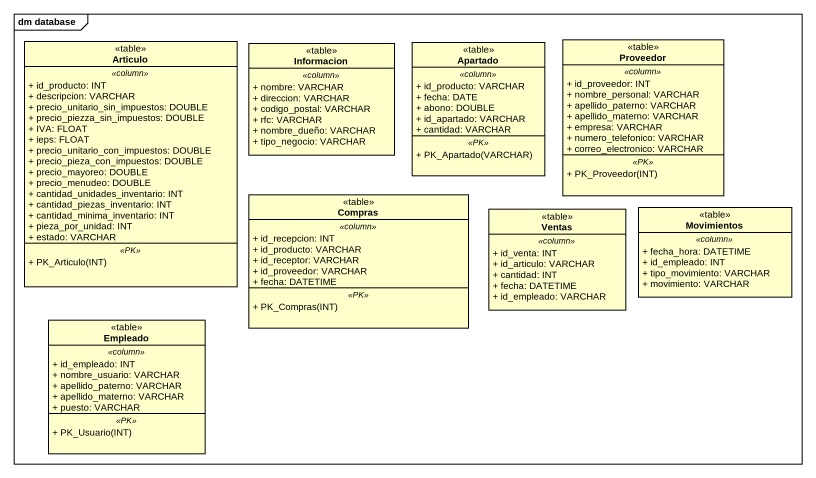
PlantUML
@startuml
mainframe dm database
hide circle
hide empty members
skinparam classAttributeIconSize 0
class Articulo <<table>> {
  .. <<column>> ..
  + id_producto: INT
  + descripcion: VARCHAR
  + precio_unitario_sin_impuestos: DOUBLE
  + precio_piezza_sin_impuestos: DOUBLE
  + IVA: FLOAT
  + ieps: FLOAT
  + precio_unitario_con_impuestos: DOUBLE
  + precio_pieza_con_impuestos: DOUBLE
  + precio_mayoreo: DOUBLE
  + precio_menudeo: DOUBLE
  + cantidad_unidades_inventario: INT
  + cantidad_piezas_inventario: INT
  + cantidad_minima_inventario: INT
  + pieza_por_unidad: INT
  + estado: VARCHAR
  .. <<PK>> ..
  + PK_Articulo(INT)
}
class Informacion <<table>> {
  .. <<column>> ..
  + nombre: VARCHAR
  + direccion: VARCHAR
  + codigo_postal: VARCHAR
  + rfc: VARCHAR
  + nombre_dueño: VARCHAR
  + tipo_negocio: VARCHAR
}
class Apartado <<table>> {
  .. <<column>> ..
  + id_producto: VARCHAR
  + fecha: DATE
  + abono: DOUBLE
  + id_apartado: VARCHAR
  + cantidad: VARCHAR
  .. <<PK>> ..
  + PK_Apartado(VARCHAR)
}
class Proveedor <<table>> {
  .. <<column>> ..
  + id_proveedor: INT
  + nombre_personal: VARCHAR
  + apellido_paterno: VARCHAR
  + apellido_materno: VARCHAR
  + empresa: VARCHAR
  + numero_telefonico: VARCHAR
  + correo_electronico: VARCHAR
  .. <<PK>> ..
  + PK_Proveedor(INT)
}
class Compras <<table>> {
  .. <<column>> ..
  + id_recepcion: INT
  + id_producto: VARCHAR
  + id_receptor: VARCHAR
  + id_proveedor: VARCHAR
  + fecha: DATETIME
  .. <<PK>> ..
  + PK_Compras(INT)
}
class Ventas <<table>> {
  .. <<column>> ..
  + id_venta: INT
  + id_articulo: VARCHAR
  + cantidad: INT
  + fecha: DATETIME
  + id_empleado: VARCHAR
}
class Movimientos <<table>> {
  .. <<column>> ..
  + fecha_hora: DATETIME
  + id_empleado: INT
  + tipo_movimiento: VARCHAR
  + movimiento: VARCHAR
}
class Empleado <<table>> {
  .. <<column>> ..
  + id_empleado: INT
  + nombre_usuario: VARCHAR
  + apellido_paterno: VARCHAR
  + apellido_materno: VARCHAR
  + puesto: VARCHAR
  .. <<PK>> ..
  + PK_Usuario(INT)
}
@enduml
